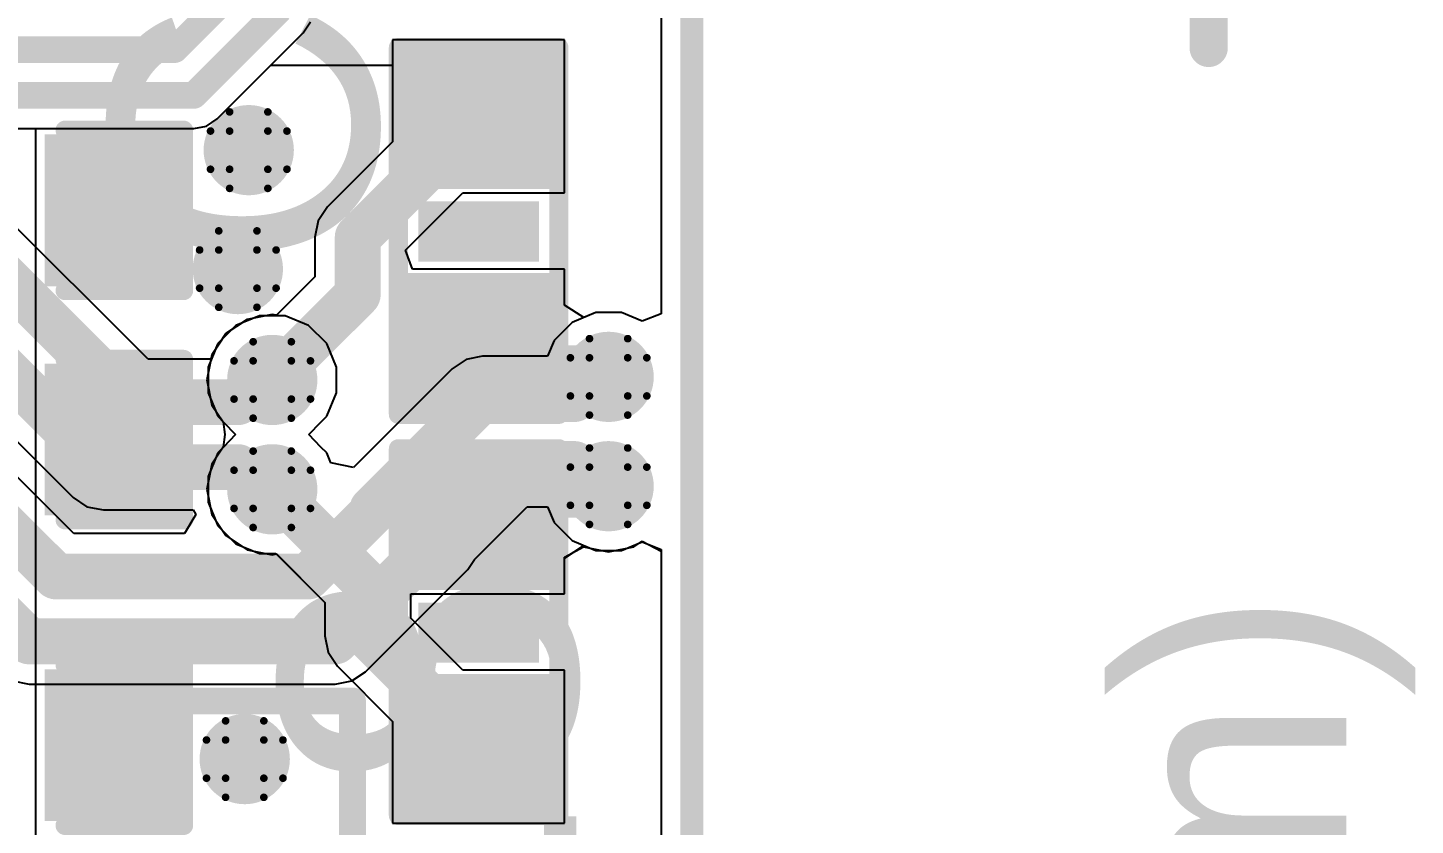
# Model space of a CAD drawing. Header units: inches. Extents: x -1 to 13, y -1.6 to 0.5.
# Drawn here: x 2.916 to 3.279, y -0.5716 to -0.3628 of the extents above; entities that cross this region are included whole.
import ezdxf

# ---------------------------------------------------------------- set-up
doc = ezdxf.new("R2010")
doc.units = ezdxf.units.IN
doc.header["$MEASUREMENT"] = 0
for name, color, linetype in [('Board_outline', 216, 'Continuous'), ('Bottom Layer', 5, 'Continuous'), ('Dimensions', 6, 'Continuous'), ('Drill Drawing', 1, 'Continuous'), ('Top Glue Points', 56, 'Continuous'), ('Top Layer', 1, 'Continuous'), ('Top Overlay', 2, 'Continuous'), ('Top Paste', 8, 'Continuous'), ('Top Solder', 216, 'Continuous'), ('Via Holes', 16, 'Continuous')]:
    doc.layers.add(name, color=color, linetype=linetype)
doc.styles.add('Arial', font='', dxfattribs={"height": 0.2})
doc.styles.get('Arial').set_extended_font_data('Arial')

# ---------------------------------------------------------------- blocks, each defined once
blk = doc.blocks.new('RES_0603_15')
at = {"layer": 'Top Layer'}
for points in [[(-0.015, 0.0175), (-0.015, -0.0175), (-0.045, -0.0175), (-0.045, 0.0175)], [(0.045, 0.0175), (0.045, -0.0175), (0.015, -0.0175), (0.015, 0.0175)]]:
    blk.add_hatch(color=1, dxfattribs=at).paths.add_polyline_path(points)
at = {"layer": 'Top Paste'}
for points in [[(-0.015, 0.0175), (-0.015, -0.0175), (-0.045, -0.0175), (-0.045, 0.0175)], [(0.045, 0.0175), (0.045, -0.0175), (0.015, -0.0175), (0.015, 0.0175)]]:
    blk.add_hatch(color=8, dxfattribs=at).paths.add_polyline_path(points)
at = {"layer": 'Top Solder'}
for points in [[(-0.011, 0.0215), (-0.011, -0.0215), (-0.049, -0.0215), (-0.049, 0.0215)], [(0.049, 0.0215), (0.049, -0.0215), (0.011, -0.0215), (0.011, 0.0215)]]:
    blk.add_hatch(color=216, dxfattribs=at).paths.add_polyline_path(points)
at = {"layer": 'Top Overlay', "const_width": 0.005}
for points in [[(0.048, 0.021), (-0.048, 0.021)], [(-0.048, -0.021), (-0.048, 0.021)], [(0.048, -0.021), (0.048, 0.021)], [(0.048, -0.021), (-0.048, -0.021)]]:
    blk.add_lwpolyline(points, dxfattribs=at)
at = {"layer": 'Top Overlay', "const_width": 0.0025}
for points in [[(-0.04925, 0.021, 1), (-0.04675, 0.021, 1)], [(-0.04925, 0.021, 1), (-0.04675, 0.021, 1)], [(0.04675, 0.021, 1), (0.04925, 0.021, 1)], [(0.04675, 0.021, 1), (0.04925, 0.021, 1)], [(-0.04925, -0.021, 1), (-0.04675, -0.021, 1)], [(-0.04925, -0.021, 1), (-0.04675, -0.021, 1)], [(0.04675, -0.021, 1), (0.04925, -0.021, 1)], [(0.04675, -0.021, 1), (0.04925, -0.021, 1)]]:
    blk.add_lwpolyline(points, format="xyb", close=True, dxfattribs=at)
blk = doc.blocks.new('RES_0603_16')
at = {"layer": 'Top Layer'}
for points in [[(-0.015, 0.0175), (-0.015, -0.0175), (-0.045, -0.0175), (-0.045, 0.0175)], [(0.045, 0.0175), (0.045, -0.0175), (0.015, -0.0175), (0.015, 0.0175)]]:
    blk.add_hatch(color=1, dxfattribs=at).paths.add_polyline_path(points)
at = {"layer": 'Top Paste'}
for points in [[(-0.015, 0.0175), (-0.015, -0.0175), (-0.045, -0.0175), (-0.045, 0.0175)], [(0.045, 0.0175), (0.045, -0.0175), (0.015, -0.0175), (0.015, 0.0175)]]:
    blk.add_hatch(color=8, dxfattribs=at).paths.add_polyline_path(points)
at = {"layer": 'Top Solder'}
for points in [[(-0.011, 0.0215), (-0.011, -0.0215), (-0.049, -0.0215), (-0.049, 0.0215)], [(0.049, 0.0215), (0.049, -0.0215), (0.011, -0.0215), (0.011, 0.0215)]]:
    blk.add_hatch(color=216, dxfattribs=at).paths.add_polyline_path(points)
at = {"layer": 'Top Overlay', "const_width": 0.005}
for points in [[(-0.048, 0.021), (0.048, 0.021)], [(-0.048, 0.021), (-0.048, -0.021)], [(0.048, 0.021), (0.048, -0.021)], [(-0.048, -0.021), (0.048, -0.021)]]:
    blk.add_lwpolyline(points, dxfattribs=at)
at = {"layer": 'Top Overlay', "const_width": 0.0025}
for points in [[(-0.04925, 0.021, 1), (-0.04675, 0.021, 1)], [(-0.04925, 0.021, 1), (-0.04675, 0.021, 1)], [(0.04675, 0.021, 1), (0.04925, 0.021, 1)], [(0.04675, 0.021, 1), (0.04925, 0.021, 1)], [(-0.04925, -0.021, 1), (-0.04675, -0.021, 1)], [(-0.04925, -0.021, 1), (-0.04675, -0.021, 1)], [(0.04675, -0.021, 1), (0.04925, -0.021, 1)], [(0.04675, -0.021, 1), (0.04925, -0.021, 1)]]:
    blk.add_lwpolyline(points, format="xyb", close=True, dxfattribs=at)
blk = doc.blocks.new('CAP_0603_37')
at = {"layer": 'Top Layer'}
for points in [[(-0.015, 0.0175), (-0.015, -0.0175), (-0.045, -0.0175), (-0.045, 0.0175)], [(0.045, 0.0175), (0.045, -0.0175), (0.015, -0.0175), (0.015, 0.0175)]]:
    blk.add_hatch(color=1, dxfattribs=at).paths.add_polyline_path(points)
at = {"layer": 'Top Paste'}
for points in [[(-0.015, 0.0175), (-0.015, -0.0175), (-0.045, -0.0175), (-0.045, 0.0175)], [(0.045, 0.0175), (0.045, -0.0175), (0.015, -0.0175), (0.015, 0.0175)]]:
    blk.add_hatch(color=8, dxfattribs=at).paths.add_polyline_path(points)
at = {"layer": 'Top Solder'}
for points in [[(-0.01264, 0.01986), (-0.01264, -0.01986), (-0.04736, -0.01986), (-0.04736, 0.01986)], [(0.04736, 0.01986), (0.04736, -0.01986), (0.01264, -0.01986), (0.01264, 0.01986)]]:
    blk.add_hatch(color=216, dxfattribs=at).paths.add_polyline_path(points)
at = {"layer": 'Top Overlay', "const_width": 0.005}
for points in [[(-0.049, 0.021), (-0.049, -0.021)], [(-0.018, 0.021), (-0.049, 0.021)], [(0.049, 0.021), (0.018, 0.021)], [(0.049, 0.021), (0.049, -0.021)], [(-0.018, -0.021), (-0.049, -0.021)], [(0.049, -0.021), (0.018, -0.021)]]:
    blk.add_lwpolyline(points, dxfattribs=at)
at = {"layer": 'Top Overlay', "const_width": 0.0025}
for points in [[(-0.05025, 0.021, 1), (-0.04775, 0.021, 1)], [(-0.05025, 0.021, 1), (-0.04775, 0.021, 1)], [(-0.01925, 0.021, 1), (-0.01675, 0.021, 1)], [(0.01675, 0.021, 1), (0.01925, 0.021, 1)], [(0.04775, 0.021, 1), (0.05025, 0.021, 1)], [(0.04775, 0.021, 1), (0.05025, 0.021, 1)], [(-0.05025, -0.021, 1), (-0.04775, -0.021, 1)], [(-0.05025, -0.021, 1), (-0.04775, -0.021, 1)], [(-0.01925, -0.021, 1), (-0.01675, -0.021, 1)], [(0.01675, -0.021, 1), (0.01925, -0.021, 1)], [(0.04775, -0.021, 1), (0.05025, -0.021, 1)], [(0.04775, -0.021, 1), (0.05025, -0.021, 1)]]:
    blk.add_lwpolyline(points, format="xyb", close=True, dxfattribs=at)
blk = doc.blocks.new('CAP_0603_39')
at = {"layer": 'Top Layer'}
for points in [[(-0.015, 0.0175), (-0.015, -0.0175), (-0.045, -0.0175), (-0.045, 0.0175)], [(0.045, 0.0175), (0.045, -0.0175), (0.015, -0.0175), (0.015, 0.0175)]]:
    blk.add_hatch(color=1, dxfattribs=at).paths.add_polyline_path(points)
at = {"layer": 'Top Paste'}
for points in [[(-0.015, 0.0175), (-0.015, -0.0175), (-0.045, -0.0175), (-0.045, 0.0175)], [(0.045, 0.0175), (0.045, -0.0175), (0.015, -0.0175), (0.015, 0.0175)]]:
    blk.add_hatch(color=8, dxfattribs=at).paths.add_polyline_path(points)
at = {"layer": 'Top Solder'}
for points in [[(-0.01264, 0.01986), (-0.01264, -0.01986), (-0.04736, -0.01986), (-0.04736, 0.01986)], [(0.04736, 0.01986), (0.04736, -0.01986), (0.01264, -0.01986), (0.01264, 0.01986)]]:
    blk.add_hatch(color=216, dxfattribs=at).paths.add_polyline_path(points)
at = {"layer": 'Top Overlay', "const_width": 0.005}
for points in [[(-0.049, 0.021), (-0.049, -0.021)], [(-0.018, 0.021), (-0.049, 0.021)], [(0.049, 0.021), (0.018, 0.021)], [(0.049, 0.021), (0.049, -0.021)], [(-0.018, -0.021), (-0.049, -0.021)], [(0.049, -0.021), (0.018, -0.021)]]:
    blk.add_lwpolyline(points, dxfattribs=at)
at = {"layer": 'Top Overlay', "const_width": 0.0025}
for points in [[(-0.05025, 0.021, 1), (-0.04775, 0.021, 1)], [(-0.05025, 0.021, 1), (-0.04775, 0.021, 1)], [(-0.01925, 0.021, 1), (-0.01675, 0.021, 1)], [(0.01675, 0.021, 1), (0.01925, 0.021, 1)], [(0.04775, 0.021, 1), (0.05025, 0.021, 1)], [(0.04775, 0.021, 1), (0.05025, 0.021, 1)], [(-0.05025, -0.021, 1), (-0.04775, -0.021, 1)], [(-0.05025, -0.021, 1), (-0.04775, -0.021, 1)], [(-0.01925, -0.021, 1), (-0.01675, -0.021, 1)], [(0.01675, -0.021, 1), (0.01925, -0.021, 1)], [(0.04775, -0.021, 1), (0.05025, -0.021, 1)], [(0.04775, -0.021, 1), (0.05025, -0.021, 1)]]:
    blk.add_lwpolyline(points, format="xyb", close=True, dxfattribs=at)
blk = doc.blocks.new('CAP_0603_43')
at = {"layer": 'Top Layer'}
for points in [[(-0.015, 0.0175), (-0.015, -0.0175), (-0.045, -0.0175), (-0.045, 0.0175)], [(0.045, 0.0175), (0.045, -0.0175), (0.015, -0.0175), (0.015, 0.0175)]]:
    blk.add_hatch(color=1, dxfattribs=at).paths.add_polyline_path(points)
at = {"layer": 'Top Paste'}
for points in [[(-0.015, 0.0175), (-0.015, -0.0175), (-0.045, -0.0175), (-0.045, 0.0175)], [(0.045, 0.0175), (0.045, -0.0175), (0.015, -0.0175), (0.015, 0.0175)]]:
    blk.add_hatch(color=8, dxfattribs=at).paths.add_polyline_path(points)
at = {"layer": 'Top Solder'}
for points in [[(-0.01264, 0.01986), (-0.01264, -0.01986), (-0.04736, -0.01986), (-0.04736, 0.01986)], [(0.04736, 0.01986), (0.04736, -0.01986), (0.01264, -0.01986), (0.01264, 0.01986)]]:
    blk.add_hatch(color=216, dxfattribs=at).paths.add_polyline_path(points)
at = {"layer": 'Top Overlay', "const_width": 0.005}
for points in [[(-0.049, 0.021), (-0.049, -0.021)], [(-0.018, 0.021), (-0.049, 0.021)], [(0.049, 0.021), (0.018, 0.021)], [(0.049, 0.021), (0.049, -0.021)], [(-0.018, -0.021), (-0.049, -0.021)], [(0.049, -0.021), (0.018, -0.021)]]:
    blk.add_lwpolyline(points, dxfattribs=at)
at = {"layer": 'Top Overlay', "const_width": 0.0025}
for points in [[(-0.05025, 0.021, 1), (-0.04775, 0.021, 1)], [(-0.05025, 0.021, 1), (-0.04775, 0.021, 1)], [(-0.01925, 0.021, 1), (-0.01675, 0.021, 1)], [(0.01675, 0.021, 1), (0.01925, 0.021, 1)], [(0.04775, 0.021, 1), (0.05025, 0.021, 1)], [(0.04775, 0.021, 1), (0.05025, 0.021, 1)], [(-0.05025, -0.021, 1), (-0.04775, -0.021, 1)], [(-0.05025, -0.021, 1), (-0.04775, -0.021, 1)], [(-0.01925, -0.021, 1), (-0.01675, -0.021, 1)], [(0.01675, -0.021, 1), (0.01925, -0.021, 1)], [(0.04775, -0.021, 1), (0.05025, -0.021, 1)], [(0.04775, -0.021, 1), (0.05025, -0.021, 1)]]:
    blk.add_lwpolyline(points, format="xyb", close=True, dxfattribs=at)

msp = doc.modelspace()

# ---------------------------------------------------------------- hatches: boundary and pattern name
at = {"layer": 'Bottom Layer'}
h = msp.add_hatch(color=5, dxfattribs=at)
edge = h.paths.add_edge_path()
edge.add_arc((2.97385, -0.39485), 0.01181, 0, 360)
h = msp.add_hatch(color=5, dxfattribs=at)
edge = h.paths.add_edge_path()
edge.add_arc((2.971, -0.42598), 0.01181, 0, 360)
h = msp.add_hatch(color=5, dxfattribs=at)
edge = h.paths.add_edge_path()
edge.add_arc((3.068, -0.45419), 0.01181, 0, 360)
h = msp.add_hatch(color=5, dxfattribs=at)
edge = h.paths.add_edge_path()
edge.add_arc((2.98, -0.455), 0.01181, 0, 360)
h = msp.add_hatch(color=5, dxfattribs=at)
edge = h.paths.add_edge_path()
edge.add_arc((2.98, -0.48362), 0.01181, 0, 360)
h = msp.add_hatch(color=5, dxfattribs=at)
edge = h.paths.add_edge_path()
edge.add_arc((3.068, -0.48281), 0.01181, 0, 360)
h = msp.add_hatch(color=5, dxfattribs=at)
edge = h.paths.add_edge_path()
edge.add_arc((2.9728, -0.55424), 0.01181, 0, 360)
at = {"layer": 'Top Glue Points'}
for points in [[(3.01825, -0.424), (3.04975, -0.424), (3.04975, -0.40826), (3.01825, -0.40826)], [(3.01825, -0.529), (3.04975, -0.529), (3.04975, -0.51326), (3.01825, -0.51326)]]:
    msp.add_hatch(color=56, dxfattribs=at).paths.add_polyline_path(points)
at = {"layer": 'Top Layer'}
h = msp.add_hatch(color=1, dxfattribs=at)
edge = h.paths.add_edge_path()
edge.add_arc((2.97385, -0.39485), 0.01181, 0, 360)
h = msp.add_hatch(color=1, dxfattribs=at)
edge = h.paths.add_edge_path()
edge.add_arc((2.971, -0.42598), 0.01181, 0, 360)
h = msp.add_hatch(color=1, dxfattribs=at)
edge = h.paths.add_edge_path()
edge.add_arc((3.068, -0.45419), 0.01181, 0, 360)
h = msp.add_hatch(color=1, dxfattribs=at)
edge = h.paths.add_edge_path()
edge.add_arc((2.98, -0.455), 0.01181, 0, 360)
h = msp.add_hatch(color=1, dxfattribs=at)
edge = h.paths.add_edge_path()
edge.add_arc((2.98, -0.48362), 0.01181, 0, 360)
h = msp.add_hatch(color=1, dxfattribs=at)
edge = h.paths.add_edge_path()
edge.add_arc((3.068, -0.48281), 0.01181, 0, 360)
h = msp.add_hatch(color=1, dxfattribs=at)
edge = h.paths.add_edge_path()
edge.add_arc((2.9728, -0.55424), 0.01181, 0, 360)
at = {"layer": 'Via Holes'}
h = msp.add_hatch(color=7, dxfattribs=at)
edge = h.paths.add_edge_path()
edge.add_arc((2.97385, -0.39485), 0.00591, 0, 360)
h = msp.add_hatch(color=7, dxfattribs=at)
edge = h.paths.add_edge_path()
edge.add_arc((2.971, -0.42598), 0.00591, 0, 360)
h = msp.add_hatch(color=7, dxfattribs=at)
edge = h.paths.add_edge_path()
edge.add_arc((2.98, -0.455), 0.00591, 0, 360)
h = msp.add_hatch(color=7, dxfattribs=at)
edge = h.paths.add_edge_path()
edge.add_arc((3.068, -0.45419), 0.00591, 0, 360)
h = msp.add_hatch(color=7, dxfattribs=at)
edge = h.paths.add_edge_path()
edge.add_arc((2.98, -0.48362), 0.00591, 0, 360)
h = msp.add_hatch(color=7, dxfattribs=at)
edge = h.paths.add_edge_path()
edge.add_arc((3.068, -0.48281), 0.00591, 0, 360)
h = msp.add_hatch(color=7, dxfattribs=at)
edge = h.paths.add_edge_path()
edge.add_arc((2.9728, -0.55424), 0.00591, 0, 360)

# ---------------------------------------------------------------- linework, layer by layer
at = {"layer": 'Board_outline', "const_width": 0.006}
msp.add_lwpolyline([(3.08981, -1.29876), (3.08981, 0.07919)], dxfattribs=at)
at = {"layer": 'Bottom Layer'}
for p, q in [((3.08178, 0.07901), (3.08178, -0.43766)), ((2.9475, -0.4496), (2.81097, -0.31307)), ((2.86281, -0.42067), (2.92788, -0.48574)), ((2.97666, -0.43819), (2.97048, -0.44075)), ((2.98334, -0.43819), (2.97666, -0.43819)), ((2.98952, -0.44075), (2.98334, -0.43819)), ((3.06466, -0.43738), (3.05848, -0.43994)), ((3.07134, -0.43738), (3.06466, -0.43738)), ((3.07678, -0.43963), (3.07134, -0.43738)), ((3.08178, -0.43766), (3.07678, -0.43963)), ((2.97048, -0.44075), (2.96575, -0.44548)), ((2.99425, -0.44548), (2.98952, -0.44075)), ((3.05848, -0.43994), (3.05375, -0.44467)), ((2.96575, -0.44548), (2.96404, -0.4496)), ((2.99681, -0.45166), (2.99425, -0.44548)), ((3.05375, -0.44467), (3.05204, -0.44878)), ((2.96404, -0.4496), (2.9475, -0.4496)), ((3.03071, -0.44964), (3.02707, -0.45207)), ((3.035, -0.44878), (3.03071, -0.44964)), ((3.05204, -0.44878), (3.035, -0.44878)), ((2.99681, -0.45834), (2.99681, -0.45166)), ((3.02707, -0.45207), (3.00124, -0.4779)), ((3.02707, -0.45207), (3.02707, -0.45207)), ((2.92808, -0.49522), (2.88928, -0.45642)), ((2.99425, -0.46452), (2.99681, -0.45834)), ((2.99273, -0.46604), (2.99425, -0.46452)), ((2.98958, -0.46931), (2.99273, -0.46604)), ((2.99273, -0.47258), (2.98958, -0.46931)), ((2.99425, -0.4741), (2.99273, -0.47258)), ((2.99534, -0.47673), (2.99425, -0.4741)), ((3.00124, -0.4779), (2.99534, -0.47673)), ((2.92788, -0.48574), (2.92788, -0.48574)), ((2.92788, -0.48574), (2.93152, -0.48817)), ((2.93152, -0.48817), (2.93581, -0.48903)), ((2.93581, -0.48903), (2.93581, -0.48903)), ((2.93581, -0.48903), (2.95935, -0.48903)), ((2.95935, -0.48903), (2.95999, -0.49022)), ((3.03292, -0.50199), (3.04669, -0.48822)), ((3.04669, -0.48822), (3.05204, -0.48822)), ((3.05204, -0.48822), (3.05375, -0.49233)), ((2.95999, -0.49022), (2.95702, -0.49522)), ((3.05375, -0.49233), (3.05848, -0.49706)), ((2.95702, -0.49522), (2.92808, -0.49522)), ((3.05848, -0.49706), (3.06466, -0.49962)), ((3.06466, -0.49962), (3.07134, -0.49962)), ((3.07134, -0.49962), (3.07678, -0.49737)), ((3.07678, -0.49737), (3.08178, -0.49934)), ((3.08178, -0.49934), (3.08178, -1.29876)), ((3.03115, -0.50464), (3.03292, -0.50199)), ((3.00442, -0.53136), (3.03115, -0.50464)), ((3.03115, -0.50464), (3.03115, -0.50464)), ((3.00078, -0.53379), (3.00442, -0.53136)), ((2.9121, -0.53379), (2.91639, -0.53465)), ((2.91639, -0.53465), (2.91639, -0.53465)), ((2.91639, -0.53465), (2.99649, -0.53465)), ((2.99649, -0.53465), (3.00078, -0.53379)), ((2.99649, -0.53465), (2.99649, -0.53465))]:
    msp.add_line(p, q, dxfattribs=at)
at = {"layer": 'Bottom Layer', "const_width": 0.012}
for points in [[(2.80304, -0.321), (2.94285, -0.46081)], [(2.796, -0.338), (2.93581, -0.47781)], [(2.97104, -0.46081), (2.97686, -0.455)], [(2.97686, -0.455), (2.98, -0.455)], [(3.05904, -0.46), (3.06486, -0.45419)], [(3.06486, -0.45419), (3.068, -0.45419)], [(2.94285, -0.46081), (2.97104, -0.46081)], [(3.00622, -0.48879), (3.035, -0.46)], [(3.035, -0.46), (3.05904, -0.46)], [(2.88135, -0.46435), (2.92343, -0.50643)], [(2.93581, -0.47781), (2.97104, -0.47781)], [(2.97104, -0.47781), (2.97686, -0.48362)], [(3.02322, -0.49583), (3.04204, -0.477)], [(3.04204, -0.477), (3.05904, -0.477)], [(3.05904, -0.477), (3.06486, -0.48281)], [(2.87431, -0.48135), (2.91639, -0.52343)], [(2.97686, -0.48362), (2.98, -0.48362)], [(3.06486, -0.48281), (3.068, -0.48281)], [(3.00622, -0.48967), (3.00622, -0.48879)], [(2.98945, -0.50643), (3.00622, -0.48967)], [(3.02322, -0.49671), (3.02322, -0.49583)], [(2.99649, -0.52343), (3.02322, -0.49671)], [(2.92343, -0.50643), (2.98945, -0.50643)], [(2.91639, -0.52343), (2.99649, -0.52343)]]:
    msp.add_lwpolyline(points, dxfattribs=at)
at = {"layer": 'Bottom Layer', "const_width": 0.006}
for points in [[(2.97386, -0.455, 1), (2.97986, -0.455, 1)], [(2.97386, -0.455, 1), (2.97986, -0.455, 1)], [(2.977, -0.455, 1), (2.983, -0.455, 1)], [(3.06186, -0.45419, 1), (3.06786, -0.45419, 1)], [(3.06186, -0.45419, 1), (3.06786, -0.45419, 1)], [(3.065, -0.45419, 1), (3.071, -0.45419, 1)], [(2.93985, -0.46081, 1), (2.94585, -0.46081, 1)], [(2.93985, -0.46081, 1), (2.94585, -0.46081, 1)], [(2.96804, -0.46081, 1), (2.97404, -0.46081, 1)], [(2.96804, -0.46081, 1), (2.97404, -0.46081, 1)], [(3.032, -0.46, 1), (3.038, -0.46, 1)], [(3.032, -0.46, 1), (3.038, -0.46, 1)], [(3.05604, -0.46, 1), (3.06204, -0.46, 1)], [(3.05604, -0.46, 1), (3.06204, -0.46, 1)], [(2.93281, -0.47781, 1), (2.93881, -0.47781, 1)], [(2.93281, -0.47781, 1), (2.93881, -0.47781, 1)], [(2.96804, -0.47781, 1), (2.97404, -0.47781, 1)], [(2.96804, -0.47781, 1), (2.97404, -0.47781, 1)], [(3.03904, -0.477, 1), (3.04504, -0.477, 1)], [(3.03904, -0.477, 1), (3.04504, -0.477, 1)], [(3.05604, -0.477, 1), (3.06204, -0.477, 1)], [(3.05604, -0.477, 1), (3.06204, -0.477, 1)], [(2.97386, -0.48362, 1), (2.97986, -0.48362, 1)], [(2.97386, -0.48362, 1), (2.97986, -0.48362, 1)], [(2.977, -0.48362, 1), (2.983, -0.48362, 1)], [(3.06186, -0.48281, 1), (3.06786, -0.48281, 1)], [(3.06186, -0.48281, 1), (3.06786, -0.48281, 1)], [(3.065, -0.48281, 1), (3.071, -0.48281, 1)], [(3.00322, -0.48879, 1), (3.00922, -0.48879, 1)], [(3.00322, -0.48879, 1), (3.00922, -0.48879, 1)], [(3.00322, -0.48967, 1), (3.00922, -0.48967, 1)], [(3.00322, -0.48967, 1), (3.00922, -0.48967, 1)], [(3.02022, -0.49583, 1), (3.02622, -0.49583, 1)], [(3.02022, -0.49583, 1), (3.02622, -0.49583, 1)], [(3.02022, -0.49671, 1), (3.02622, -0.49671, 1)], [(3.02022, -0.49671, 1), (3.02622, -0.49671, 1)], [(2.92043, -0.50643, 1), (2.92643, -0.50643, 1)], [(2.92043, -0.50643, 1), (2.92643, -0.50643, 1)], [(2.98645, -0.50643, 1), (2.99245, -0.50643, 1)], [(2.98645, -0.50643, 1), (2.99245, -0.50643, 1)], [(2.91339, -0.52343, 1), (2.91939, -0.52343, 1)], [(2.91339, -0.52343, 1), (2.91939, -0.52343, 1)], [(2.99349, -0.52343, 1), (2.99949, -0.52343, 1)], [(2.99349, -0.52343, 1), (2.99949, -0.52343, 1)]]:
    msp.add_lwpolyline(points, format="xyb", close=True, dxfattribs=at)
at = {"layer": 'Dimensions', "const_width": 0.01}
msp.add_lwpolyline([(3.225, -0.3681), (3.225, 0.13583)], dxfattribs=at)
at = {"layer": 'Dimensions', "const_width": 0.005}
msp.add_lwpolyline([(3.2225, -0.3681, 1), (3.2275, -0.3681, 1)], format="xyb", close=True, dxfattribs=at)
at = {"layer": 'Drill Drawing', "const_width": 0.002}
for points in [[(2.96885, -0.38985), (2.96885, -0.38485)], [(2.96885, -0.38485), (2.97885, -0.38485)], [(2.97885, -0.38985), (2.97885, -0.38485)], [(2.96385, -0.39985), (2.96385, -0.38985)], [(2.96385, -0.38985), (2.96885, -0.38985)], [(2.97885, -0.38985), (2.98385, -0.38985)], [(2.98385, -0.39985), (2.98385, -0.38985)], [(2.96385, -0.39985), (2.96885, -0.39985)], [(2.96885, -0.40485), (2.96885, -0.39985)], [(2.97885, -0.39985), (2.98385, -0.39985)], [(2.97885, -0.40485), (2.97885, -0.39985)], [(2.96885, -0.40485), (2.97885, -0.40485)], [(2.966, -0.42098), (2.966, -0.41598)], [(2.966, -0.41598), (2.976, -0.41598)], [(2.976, -0.42098), (2.976, -0.41598)], [(2.961, -0.43098), (2.961, -0.42098)], [(2.961, -0.42098), (2.966, -0.42098)], [(2.976, -0.42098), (2.981, -0.42098)], [(2.981, -0.43098), (2.981, -0.42098)], [(2.961, -0.43098), (2.966, -0.43098)], [(2.966, -0.43598), (2.966, -0.43098)], [(2.976, -0.43098), (2.981, -0.43098)], [(2.976, -0.43598), (2.976, -0.43098)], [(2.966, -0.43598), (2.976, -0.43598)], [(2.975, -0.45), (2.975, -0.445)], [(2.975, -0.445), (2.985, -0.445)], [(2.985, -0.45), (2.985, -0.445)], [(3.063, -0.44919), (3.063, -0.44419)], [(3.063, -0.44419), (3.073, -0.44419)], [(3.073, -0.44919), (3.073, -0.44419)], [(2.97, -0.46), (2.97, -0.45)], [(2.97, -0.45), (2.975, -0.45)], [(2.985, -0.45), (2.99, -0.45)], [(2.99, -0.46), (2.99, -0.45)], [(3.058, -0.45919), (3.058, -0.44919)], [(3.058, -0.44919), (3.063, -0.44919)], [(3.073, -0.44919), (3.078, -0.44919)], [(3.078, -0.45919), (3.078, -0.44919)], [(2.97, -0.46), (2.975, -0.46)], [(2.975, -0.465), (2.975, -0.46)], [(2.985, -0.46), (2.99, -0.46)], [(2.985, -0.465), (2.985, -0.46)], [(3.058, -0.45919), (3.063, -0.45919)], [(3.063, -0.46419), (3.063, -0.45919)], [(3.073, -0.45919), (3.078, -0.45919)], [(3.073, -0.46419), (3.073, -0.45919)], [(2.975, -0.465), (2.985, -0.465)], [(3.063, -0.46419), (3.073, -0.46419)], [(3.063, -0.47781), (3.063, -0.47281)], [(3.063, -0.47281), (3.073, -0.47281)], [(3.073, -0.47781), (3.073, -0.47281)], [(2.975, -0.47862), (2.975, -0.47362)], [(2.975, -0.47362), (2.985, -0.47362)], [(2.985, -0.47862), (2.985, -0.47362)], [(2.97, -0.48862), (2.97, -0.47862)], [(2.97, -0.47862), (2.975, -0.47862)], [(2.985, -0.47862), (2.99, -0.47862)], [(2.99, -0.48862), (2.99, -0.47862)], [(3.058, -0.48781), (3.058, -0.47781)], [(3.058, -0.47781), (3.063, -0.47781)], [(3.073, -0.47781), (3.078, -0.47781)], [(3.078, -0.48781), (3.078, -0.47781)], [(2.97, -0.48862), (2.975, -0.48862)], [(2.975, -0.49362), (2.975, -0.48862)], [(2.985, -0.48862), (2.99, -0.48862)], [(2.985, -0.49362), (2.985, -0.48862)], [(3.058, -0.48781), (3.063, -0.48781)], [(3.063, -0.49281), (3.063, -0.48781)], [(3.073, -0.48781), (3.078, -0.48781)], [(3.073, -0.49281), (3.073, -0.48781)], [(2.975, -0.49362), (2.985, -0.49362)], [(3.063, -0.49281), (3.073, -0.49281)], [(2.9678, -0.54924), (2.9678, -0.54424)], [(2.9678, -0.54424), (2.9778, -0.54424)], [(2.9778, -0.54924), (2.9778, -0.54424)], [(2.9628, -0.55924), (2.9628, -0.54924)], [(2.9628, -0.54924), (2.9678, -0.54924)], [(2.9778, -0.54924), (2.9828, -0.54924)], [(2.9828, -0.55924), (2.9828, -0.54924)], [(2.9628, -0.55924), (2.9678, -0.55924)], [(2.9678, -0.56424), (2.9678, -0.55924)], [(2.9778, -0.55924), (2.9828, -0.55924)], [(2.9778, -0.56424), (2.9778, -0.55924)], [(2.9678, -0.56424), (2.9778, -0.56424)]]:
    msp.add_lwpolyline(points, dxfattribs=at)
at = {"layer": 'Drill Drawing', "const_width": 0.001}
for points in [[(2.96835, -0.38485, 1), (2.96935, -0.38485, 1)], [(2.96835, -0.38485, 1), (2.96935, -0.38485, 1)], [(2.97835, -0.38485, 1), (2.97935, -0.38485, 1)], [(2.97835, -0.38485, 1), (2.97935, -0.38485, 1)], [(2.96335, -0.38985, 1), (2.96435, -0.38985, 1)], [(2.96335, -0.38985, 1), (2.96435, -0.38985, 1)], [(2.96835, -0.38985, 1), (2.96935, -0.38985, 1)], [(2.96835, -0.38985, 1), (2.96935, -0.38985, 1)], [(2.97835, -0.38985, 1), (2.97935, -0.38985, 1)], [(2.97835, -0.38985, 1), (2.97935, -0.38985, 1)], [(2.98335, -0.38985, 1), (2.98435, -0.38985, 1)], [(2.98335, -0.38985, 1), (2.98435, -0.38985, 1)], [(2.96335, -0.39985, 1), (2.96435, -0.39985, 1)], [(2.96335, -0.39985, 1), (2.96435, -0.39985, 1)], [(2.96835, -0.39985, 1), (2.96935, -0.39985, 1)], [(2.96835, -0.39985, 1), (2.96935, -0.39985, 1)], [(2.97835, -0.39985, 1), (2.97935, -0.39985, 1)], [(2.97835, -0.39985, 1), (2.97935, -0.39985, 1)], [(2.98335, -0.39985, 1), (2.98435, -0.39985, 1)], [(2.98335, -0.39985, 1), (2.98435, -0.39985, 1)], [(2.96835, -0.40485, 1), (2.96935, -0.40485, 1)], [(2.96835, -0.40485, 1), (2.96935, -0.40485, 1)], [(2.97835, -0.40485, 1), (2.97935, -0.40485, 1)], [(2.97835, -0.40485, 1), (2.97935, -0.40485, 1)], [(2.9655, -0.41598, 1), (2.9665, -0.41598, 1)], [(2.9655, -0.41598, 1), (2.9665, -0.41598, 1)], [(2.9755, -0.41598, 1), (2.9765, -0.41598, 1)], [(2.9755, -0.41598, 1), (2.9765, -0.41598, 1)], [(2.9605, -0.42098, 1), (2.9615, -0.42098, 1)], [(2.9605, -0.42098, 1), (2.9615, -0.42098, 1)], [(2.9655, -0.42098, 1), (2.9665, -0.42098, 1)], [(2.9655, -0.42098, 1), (2.9665, -0.42098, 1)], [(2.9755, -0.42098, 1), (2.9765, -0.42098, 1)], [(2.9755, -0.42098, 1), (2.9765, -0.42098, 1)], [(2.9805, -0.42098, 1), (2.9815, -0.42098, 1)], [(2.9805, -0.42098, 1), (2.9815, -0.42098, 1)], [(2.9605, -0.43098, 1), (2.9615, -0.43098, 1)], [(2.9605, -0.43098, 1), (2.9615, -0.43098, 1)], [(2.9655, -0.43098, 1), (2.9665, -0.43098, 1)], [(2.9655, -0.43098, 1), (2.9665, -0.43098, 1)], [(2.9755, -0.43098, 1), (2.9765, -0.43098, 1)], [(2.9755, -0.43098, 1), (2.9765, -0.43098, 1)], [(2.9805, -0.43098, 1), (2.9815, -0.43098, 1)], [(2.9805, -0.43098, 1), (2.9815, -0.43098, 1)], [(2.9655, -0.43598, 1), (2.9665, -0.43598, 1)], [(2.9655, -0.43598, 1), (2.9665, -0.43598, 1)], [(2.9755, -0.43598, 1), (2.9765, -0.43598, 1)], [(2.9755, -0.43598, 1), (2.9765, -0.43598, 1)], [(2.9745, -0.445, 1), (2.9755, -0.445, 1)], [(2.9745, -0.445, 1), (2.9755, -0.445, 1)], [(2.9845, -0.445, 1), (2.9855, -0.445, 1)], [(2.9845, -0.445, 1), (2.9855, -0.445, 1)], [(3.0625, -0.44419, 1), (3.0635, -0.44419, 1)], [(3.0625, -0.44419, 1), (3.0635, -0.44419, 1)], [(3.0725, -0.44419, 1), (3.0735, -0.44419, 1)], [(3.0725, -0.44419, 1), (3.0735, -0.44419, 1)], [(2.9695, -0.45, 1), (2.9705, -0.45, 1)], [(2.9695, -0.45, 1), (2.9705, -0.45, 1)], [(2.9745, -0.45, 1), (2.9755, -0.45, 1)], [(2.9745, -0.45, 1), (2.9755, -0.45, 1)], [(2.9845, -0.45, 1), (2.9855, -0.45, 1)], [(2.9845, -0.45, 1), (2.9855, -0.45, 1)], [(2.9895, -0.45, 1), (2.9905, -0.45, 1)], [(2.9895, -0.45, 1), (2.9905, -0.45, 1)], [(3.0575, -0.44919, 1), (3.0585, -0.44919, 1)], [(3.0575, -0.44919, 1), (3.0585, -0.44919, 1)], [(3.0625, -0.44919, 1), (3.0635, -0.44919, 1)], [(3.0625, -0.44919, 1), (3.0635, -0.44919, 1)], [(3.0725, -0.44919, 1), (3.0735, -0.44919, 1)], [(3.0725, -0.44919, 1), (3.0735, -0.44919, 1)], [(3.0775, -0.44919, 1), (3.0785, -0.44919, 1)], [(3.0775, -0.44919, 1), (3.0785, -0.44919, 1)], [(2.9695, -0.46, 1), (2.9705, -0.46, 1)], [(2.9695, -0.46, 1), (2.9705, -0.46, 1)], [(2.9745, -0.46, 1), (2.9755, -0.46, 1)], [(2.9745, -0.46, 1), (2.9755, -0.46, 1)], [(2.9845, -0.46, 1), (2.9855, -0.46, 1)], [(2.9845, -0.46, 1), (2.9855, -0.46, 1)], [(2.9895, -0.46, 1), (2.9905, -0.46, 1)], [(2.9895, -0.46, 1), (2.9905, -0.46, 1)], [(3.0575, -0.45919, 1), (3.0585, -0.45919, 1)], [(3.0575, -0.45919, 1), (3.0585, -0.45919, 1)], [(3.0625, -0.45919, 1), (3.0635, -0.45919, 1)], [(3.0625, -0.45919, 1), (3.0635, -0.45919, 1)], [(3.0725, -0.45919, 1), (3.0735, -0.45919, 1)], [(3.0725, -0.45919, 1), (3.0735, -0.45919, 1)], [(3.0775, -0.45919, 1), (3.0785, -0.45919, 1)], [(3.0775, -0.45919, 1), (3.0785, -0.45919, 1)], [(2.9745, -0.465, 1), (2.9755, -0.465, 1)], [(2.9745, -0.465, 1), (2.9755, -0.465, 1)], [(2.9845, -0.465, 1), (2.9855, -0.465, 1)], [(2.9845, -0.465, 1), (2.9855, -0.465, 1)], [(3.0625, -0.46419, 1), (3.0635, -0.46419, 1)], [(3.0625, -0.46419, 1), (3.0635, -0.46419, 1)], [(3.0725, -0.46419, 1), (3.0735, -0.46419, 1)], [(3.0725, -0.46419, 1), (3.0735, -0.46419, 1)], [(3.0625, -0.47281, 1), (3.0635, -0.47281, 1)], [(3.0625, -0.47281, 1), (3.0635, -0.47281, 1)], [(3.0725, -0.47281, 1), (3.0735, -0.47281, 1)], [(3.0725, -0.47281, 1), (3.0735, -0.47281, 1)], [(2.9745, -0.47362, 1), (2.9755, -0.47362, 1)], [(2.9745, -0.47362, 1), (2.9755, -0.47362, 1)], [(2.9845, -0.47362, 1), (2.9855, -0.47362, 1)], [(2.9845, -0.47362, 1), (2.9855, -0.47362, 1)], [(2.9695, -0.47862, 1), (2.9705, -0.47862, 1)], [(2.9695, -0.47862, 1), (2.9705, -0.47862, 1)], [(2.9745, -0.47862, 1), (2.9755, -0.47862, 1)], [(2.9745, -0.47862, 1), (2.9755, -0.47862, 1)], [(2.9845, -0.47862, 1), (2.9855, -0.47862, 1)], [(2.9845, -0.47862, 1), (2.9855, -0.47862, 1)], [(2.9895, -0.47862, 1), (2.9905, -0.47862, 1)], [(2.9895, -0.47862, 1), (2.9905, -0.47862, 1)], [(3.0575, -0.47781, 1), (3.0585, -0.47781, 1)], [(3.0575, -0.47781, 1), (3.0585, -0.47781, 1)], [(3.0625, -0.47781, 1), (3.0635, -0.47781, 1)], [(3.0625, -0.47781, 1), (3.0635, -0.47781, 1)], [(3.0725, -0.47781, 1), (3.0735, -0.47781, 1)], [(3.0725, -0.47781, 1), (3.0735, -0.47781, 1)], [(3.0775, -0.47781, 1), (3.0785, -0.47781, 1)], [(3.0775, -0.47781, 1), (3.0785, -0.47781, 1)], [(2.9695, -0.48862, 1), (2.9705, -0.48862, 1)], [(2.9695, -0.48862, 1), (2.9705, -0.48862, 1)], [(2.9745, -0.48862, 1), (2.9755, -0.48862, 1)], [(2.9745, -0.48862, 1), (2.9755, -0.48862, 1)], [(2.9845, -0.48862, 1), (2.9855, -0.48862, 1)], [(2.9845, -0.48862, 1), (2.9855, -0.48862, 1)], [(2.9895, -0.48862, 1), (2.9905, -0.48862, 1)], [(2.9895, -0.48862, 1), (2.9905, -0.48862, 1)], [(3.0575, -0.48781, 1), (3.0585, -0.48781, 1)], [(3.0575, -0.48781, 1), (3.0585, -0.48781, 1)], [(3.0625, -0.48781, 1), (3.0635, -0.48781, 1)], [(3.0625, -0.48781, 1), (3.0635, -0.48781, 1)], [(3.0725, -0.48781, 1), (3.0735, -0.48781, 1)], [(3.0725, -0.48781, 1), (3.0735, -0.48781, 1)], [(3.0775, -0.48781, 1), (3.0785, -0.48781, 1)], [(3.0775, -0.48781, 1), (3.0785, -0.48781, 1)], [(2.9745, -0.49362, 1), (2.9755, -0.49362, 1)], [(2.9745, -0.49362, 1), (2.9755, -0.49362, 1)], [(2.9845, -0.49362, 1), (2.9855, -0.49362, 1)], [(2.9845, -0.49362, 1), (2.9855, -0.49362, 1)], [(3.0625, -0.49281, 1), (3.0635, -0.49281, 1)], [(3.0625, -0.49281, 1), (3.0635, -0.49281, 1)], [(3.0725, -0.49281, 1), (3.0735, -0.49281, 1)], [(3.0725, -0.49281, 1), (3.0735, -0.49281, 1)], [(2.9673, -0.54424, 1), (2.9683, -0.54424, 1)], [(2.9673, -0.54424, 1), (2.9683, -0.54424, 1)], [(2.9773, -0.54424, 1), (2.9783, -0.54424, 1)], [(2.9773, -0.54424, 1), (2.9783, -0.54424, 1)], [(2.9623, -0.54924, 1), (2.9633, -0.54924, 1)], [(2.9623, -0.54924, 1), (2.9633, -0.54924, 1)], [(2.9673, -0.54924, 1), (2.9683, -0.54924, 1)], [(2.9673, -0.54924, 1), (2.9683, -0.54924, 1)], [(2.9773, -0.54924, 1), (2.9783, -0.54924, 1)], [(2.9773, -0.54924, 1), (2.9783, -0.54924, 1)], [(2.9823, -0.54924, 1), (2.9833, -0.54924, 1)], [(2.9823, -0.54924, 1), (2.9833, -0.54924, 1)], [(2.9623, -0.55924, 1), (2.9633, -0.55924, 1)], [(2.9623, -0.55924, 1), (2.9633, -0.55924, 1)], [(2.9673, -0.55924, 1), (2.9683, -0.55924, 1)], [(2.9673, -0.55924, 1), (2.9683, -0.55924, 1)], [(2.9773, -0.55924, 1), (2.9783, -0.55924, 1)], [(2.9773, -0.55924, 1), (2.9783, -0.55924, 1)], [(2.9823, -0.55924, 1), (2.9833, -0.55924, 1)], [(2.9823, -0.55924, 1), (2.9833, -0.55924, 1)], [(2.9673, -0.56424, 1), (2.9683, -0.56424, 1)], [(2.9673, -0.56424, 1), (2.9683, -0.56424, 1)], [(2.9773, -0.56424, 1), (2.9783, -0.56424, 1)], [(2.9773, -0.56424, 1), (2.9783, -0.56424, 1)]]:
    msp.add_lwpolyline(points, format="xyb", close=True, dxfattribs=at)
at = {"layer": 'Top Layer'}
for p, q in [((3.08178, 0.07901), (3.08178, -0.43766)), ((2.98813, -0.3641), (2.99001, -0.36129)), ((2.96558, -0.38665), (2.98813, -0.3641)), ((3.0565, -0.366), (3.0115, -0.366)), ((3.0115, -0.366), (3.0115, -0.39264)), ((3.0565, -0.406), (3.0565, -0.366)), ((2.96558, -0.38665), (2.97961, -0.37262)), ((2.97961, -0.37262), (3.0115, -0.37262)), ((3.0115, -0.37262), (3.0115, -0.39264)), ((2.96277, -0.38853), (2.96558, -0.38665)), ((2.96277, -0.38853), (2.96558, -0.38665)), ((2.9019, -0.38919), (2.95945, -0.38919)), ((2.91815, -0.673), (2.91815, -0.38919)), ((2.91815, -0.38919), (2.95945, -0.38919)), ((2.95945, -0.38919), (2.96277, -0.38853)), ((2.95945, -0.38919), (2.96277, -0.38853)), ((3.0115, -0.39264), (2.99443, -0.40971)), ((3.0115, -0.39264), (2.99443, -0.40971)), ((3.01486, -0.421), (3.02986, -0.406)), ((3.02986, -0.406), (3.0565, -0.406)), ((2.99443, -0.40971), (2.992, -0.41335)), ((2.99443, -0.40971), (2.992, -0.41335)), ((2.992, -0.41335), (2.99115, -0.41764)), ((2.992, -0.41335), (2.99115, -0.41764)), ((2.99115, -0.41764), (2.99115, -0.41764)), ((2.99115, -0.41764), (2.99115, -0.42799)), ((2.99115, -0.41764), (2.99115, -0.41764)), ((2.99115, -0.41764), (2.99115, -0.42799)), ((3.01668, -0.426), (3.01486, -0.421)), ((2.99115, -0.42799), (2.98095, -0.43819)), ((2.99115, -0.42799), (2.98107, -0.43807)), ((3.0565, -0.426), (3.01668, -0.426)), ((3.0565, -0.43538), (3.0565, -0.426)), ((3.0615, -0.43869), (3.0565, -0.43538)), ((2.97344, -0.43916), (2.96788, -0.44288)), ((2.97666, -0.43819), (2.97048, -0.44075)), ((2.98, -0.43786), (2.97344, -0.43916)), ((2.98095, -0.43819), (2.97666, -0.43819)), ((2.98107, -0.43807), (2.98, -0.43786)), ((3.06466, -0.43738), (3.0615, -0.43869)), ((3.07134, -0.43738), (3.06466, -0.43738)), ((3.07678, -0.43963), (3.07134, -0.43738)), ((3.08178, -0.43766), (3.07678, -0.43963)), ((2.97048, -0.44075), (2.96575, -0.44548)), ((2.96575, -0.44548), (2.96319, -0.45166)), ((2.96788, -0.44288), (2.96416, -0.44844)), ((2.96416, -0.44844), (2.96286, -0.455)), ((2.96319, -0.45166), (2.96319, -0.45834)), ((2.96286, -0.455), (2.96416, -0.46156)), ((2.96319, -0.45834), (2.96575, -0.46452)), ((2.96416, -0.46156), (2.96713, -0.46599)), ((2.96575, -0.46452), (2.96727, -0.46604)), ((2.96713, -0.46599), (2.96758, -0.46931)), ((2.96727, -0.46604), (2.97042, -0.46931)), ((2.96758, -0.46931), (2.96713, -0.47263)), ((2.97042, -0.46931), (2.96727, -0.47258)), ((2.96575, -0.4741), (2.96319, -0.48028)), ((2.96713, -0.47263), (2.96416, -0.47706)), ((2.96727, -0.47258), (2.96575, -0.4741)), ((2.96416, -0.47706), (2.96286, -0.48362)), ((2.96319, -0.48028), (2.96319, -0.48697)), ((2.96286, -0.48362), (2.96416, -0.49018)), ((2.96319, -0.48697), (2.96575, -0.49314)), ((2.96416, -0.49018), (2.96788, -0.49574)), ((2.96575, -0.49314), (2.97048, -0.49787)), ((2.96788, -0.49574), (2.97344, -0.49946)), ((3.07456, -0.49865), (3.07678, -0.49716)), ((3.07678, -0.49716), (3.08178, -0.49983)), ((2.97048, -0.49787), (2.97666, -0.50043)), ((2.97344, -0.49946), (2.98, -0.50076)), ((2.97666, -0.50043), (2.98095, -0.50043)), ((2.98, -0.50076), (2.98107, -0.50055)), ((2.98095, -0.50043), (2.99378, -0.51327)), ((2.98107, -0.50055), (2.99378, -0.51327)), ((3.0565, -0.50162), (3.0615, -0.49831)), ((3.0565, -0.50136), (3.06144, -0.49865)), ((3.06144, -0.49865), (3.068, -0.49995)), ((3.0615, -0.49831), (3.06466, -0.49962)), ((3.06466, -0.49962), (3.07134, -0.49962)), ((3.068, -0.49995), (3.07456, -0.49865)), ((3.07134, -0.49962), (3.07678, -0.49737)), ((3.07678, -0.49737), (3.08178, -0.49934)), ((3.08178, -0.49934), (3.08178, -1.29876)), ((3.08178, -0.49983), (3.08178, -0.673)), ((3.0565, -0.511), (3.0565, -0.50136)), ((3.0565, -0.511), (3.0565, -0.50162)), ((3.01622, -0.51735), (3.01622, -0.511)), ((3.01622, -0.511), (3.0565, -0.511)), ((3.01622, -0.51735), (3.01622, -0.511)), ((3.01622, -0.511), (3.0565, -0.511)), ((2.99378, -0.51327), (2.99378, -0.522)), ((2.99378, -0.51327), (2.99378, -0.522)), ((3.02986, -0.531), (3.01622, -0.51735)), ((3.02986, -0.531), (3.01622, -0.51735)), ((2.99378, -0.522), (2.99378, -0.522)), ((2.99378, -0.522), (2.99464, -0.52629)), ((2.99378, -0.522), (2.99378, -0.522)), ((2.99378, -0.522), (2.99464, -0.52629)), ((2.99464, -0.52629), (2.99707, -0.52993)), ((2.99464, -0.52629), (2.99707, -0.52993)), ((2.99707, -0.52993), (3.0115, -0.54436)), ((2.99707, -0.52993), (3.0115, -0.54436)), ((3.0565, -0.531), (3.02986, -0.531)), ((3.0565, -0.531), (3.02986, -0.531)), ((3.0565, -0.571), (3.0565, -0.531)), ((3.0565, -0.571), (3.0565, -0.531)), ((3.0115, -0.54436), (3.0115, -0.571)), ((3.0115, -0.54436), (3.0115, -0.571)), ((3.0115, -0.571), (3.0565, -0.571)), ((3.0115, -0.571), (3.0565, -0.571))]:
    msp.add_line(p, q, dxfattribs=at)
for points, const_width in [([(2.95448, -0.36852), (2.97, -0.353)], 0.007), ([(2.95945, -0.38052), (2.982, -0.35797)], 0.007), ([(2.82112, -0.36852), (2.95448, -0.36852)], 0.007), ([(2.83248, -0.38052), (2.95748, -0.38052)], 0.007), ([(2.95748, -0.38052), (2.95945, -0.38052)], 0.007), ([(3.0225, -0.395), (3.0315, -0.386)], 0.012), ([(3.0315, -0.386), (3.034, -0.386)], 0.012), ([(3.00236, -0.41764), (3.0225, -0.3975)], 0.012), ([(3.0225, -0.3975), (3.0225, -0.395)], 0.012), ([(3.00236, -0.43264), (3.00236, -0.41764)], 0.012), ([(2.98, -0.455), (3.00236, -0.43264)], 0.012), ([(3.034, -0.446), (3.03997, -0.45197)], 0.012), ([(3.03997, -0.45197), (3.06578, -0.45197)], 0.012), ([(3.06578, -0.45197), (3.068, -0.45419)], 0.012), ([(2.98, -0.48362), (3.005, -0.50862)], 0.012), ([(3.034, -0.491), (3.03997, -0.48503)], 0.012), ([(3.03997, -0.48503), (3.06578, -0.48503)], 0.012), ([(3.06578, -0.48503), (3.068, -0.48281)], 0.012), ([(3.005, -0.522), (3.005, -0.50862)], 0.012), ([(3.005, -0.522), (3.0225, -0.5395)], 0.012), ([(3.0225, -0.542), (3.0225, -0.5395)], 0.012), ([(3.0225, -0.542), (3.0315, -0.551)], 0.012), ([(3.0315, -0.551), (3.034, -0.551)], 0.012)]:
    msp.add_lwpolyline(points, dxfattribs=dict(at, const_width=const_width))
for points, const_width in [([(2.95273, -0.36852, 1), (2.95623, -0.36852, 1)], 0.0035), ([(2.95273, -0.36852, 1), (2.95623, -0.36852, 1)], 0.0035), ([(2.95573, -0.38052, 1), (2.95923, -0.38052, 1)], 0.0035), ([(2.95573, -0.38052, 1), (2.95923, -0.38052, 1)], 0.0035), ([(2.9577, -0.38052, 1), (2.9612, -0.38052, 1)], 0.0035), ([(2.9577, -0.38052, 1), (2.9612, -0.38052, 1)], 0.0035), ([(3.0285, -0.386, 1), (3.0345, -0.386, 1)], 0.006), ([(3.0285, -0.386, 1), (3.0345, -0.386, 1)], 0.006), ([(3.031, -0.386, 1), (3.037, -0.386, 1)], 0.006), ([(3.0195, -0.395, 1), (3.0255, -0.395, 1)], 0.006), ([(3.0195, -0.395, 1), (3.0255, -0.395, 1)], 0.006), ([(3.0195, -0.3975, 1), (3.0255, -0.3975, 1)], 0.006), ([(3.0195, -0.3975, 1), (3.0255, -0.3975, 1)], 0.006), ([(2.99936, -0.41764, 1), (3.00536, -0.41764, 1)], 0.006), ([(2.99936, -0.41764, 1), (3.00536, -0.41764, 1)], 0.006), ([(2.99936, -0.43264, 1), (3.00536, -0.43264, 1)], 0.006), ([(2.99936, -0.43264, 1), (3.00536, -0.43264, 1)], 0.006), ([(3.031, -0.446, 1), (3.037, -0.446, 1)], 0.006), ([(3.03697, -0.45197, 1), (3.04297, -0.45197, 1)], 0.006), ([(3.03697, -0.45197, 1), (3.04297, -0.45197, 1)], 0.006), ([(3.06278, -0.45197, 1), (3.06878, -0.45197, 1)], 0.006), ([(3.06278, -0.45197, 1), (3.06878, -0.45197, 1)], 0.006), ([(2.977, -0.455, 1), (2.983, -0.455, 1)], 0.006), ([(3.065, -0.45419, 1), (3.071, -0.45419, 1)], 0.006), ([(2.977, -0.48362, 1), (2.983, -0.48362, 1)], 0.006), ([(3.03697, -0.48503, 1), (3.04297, -0.48503, 1)], 0.006), ([(3.03697, -0.48503, 1), (3.04297, -0.48503, 1)], 0.006), ([(3.06278, -0.48503, 1), (3.06878, -0.48503, 1)], 0.006), ([(3.06278, -0.48503, 1), (3.06878, -0.48503, 1)], 0.006), ([(3.065, -0.48281, 1), (3.071, -0.48281, 1)], 0.006), ([(3.031, -0.491, 1), (3.037, -0.491, 1)], 0.006), ([(3.002, -0.50862, 1), (3.008, -0.50862, 1)], 0.006), ([(3.002, -0.50862, 1), (3.008, -0.50862, 1)], 0.006), ([(3.002, -0.522, 1), (3.008, -0.522, 1)], 0.006), ([(3.002, -0.522, 1), (3.008, -0.522, 1)], 0.006), ([(3.0195, -0.5395, 1), (3.0255, -0.5395, 1)], 0.006), ([(3.0195, -0.5395, 1), (3.0255, -0.5395, 1)], 0.006), ([(3.0195, -0.542, 1), (3.0255, -0.542, 1)], 0.006), ([(3.0195, -0.542, 1), (3.0255, -0.542, 1)], 0.006), ([(3.0285, -0.551, 1), (3.0345, -0.551, 1)], 0.006), ([(3.0285, -0.551, 1), (3.0345, -0.551, 1)], 0.006), ([(3.031, -0.551, 1), (3.037, -0.551, 1)], 0.006)]:
    msp.add_lwpolyline(points, format="xyb", close=True, dxfattribs=dict(at, const_width=const_width))
at = {"layer": 'Top Overlay', "const_width": 0.007}
for points in [[(2.959, -0.539), (3.001, -0.539)], [(3.001, -0.591), (3.001, -0.539)]]:
    msp.add_lwpolyline(points, dxfattribs=at)
at = {"layer": 'Top Overlay', "const_width": 0.0035}
for points in [[(2.95725, -0.539, 1), (2.96075, -0.539, 1)], [(2.99925, -0.539, 1), (3.00275, -0.539, 1)], [(2.99925, -0.539, 1), (3.00275, -0.539, 1)]]:
    msp.add_lwpolyline(points, format="xyb", close=True, dxfattribs=at)

# ---------------------------------------------------------------- block references
for name, p, rotation in [('RES_0603_16', (3.034, -0.416), 90), ('CAP_0603_37', (2.9078, -0.41061), 180), ('CAP_0603_39', (2.9078, -0.47061), 180), ('RES_0603_15', (3.034, -0.521), 270), ('CAP_0603_43', (2.9078, -0.55061), 180)]:
    msp.add_blockref(name, p, dxfattribs=dict(rotation=rotation))

# ---------------------------------------------------------------- texts
at = {"layer": 'Dimensions', "style": 'Arial'}
msp.add_text('3.78 (cm)', height=0.06, rotation=90, dxfattribs=at).set_placement((3.26099, -0.86395))
at = {"layer": 'Top Overlay', "style": 'Arial'}
for s, height, p in [('C20', 0.07, (3.00744, -0.42637)), ('R18', 0.0775, (3.05953, -0.70235))]:
    msp.add_text(s, height=height, rotation=90, dxfattribs=at).set_placement(p)

doc.saveas('drawing.dxf')
